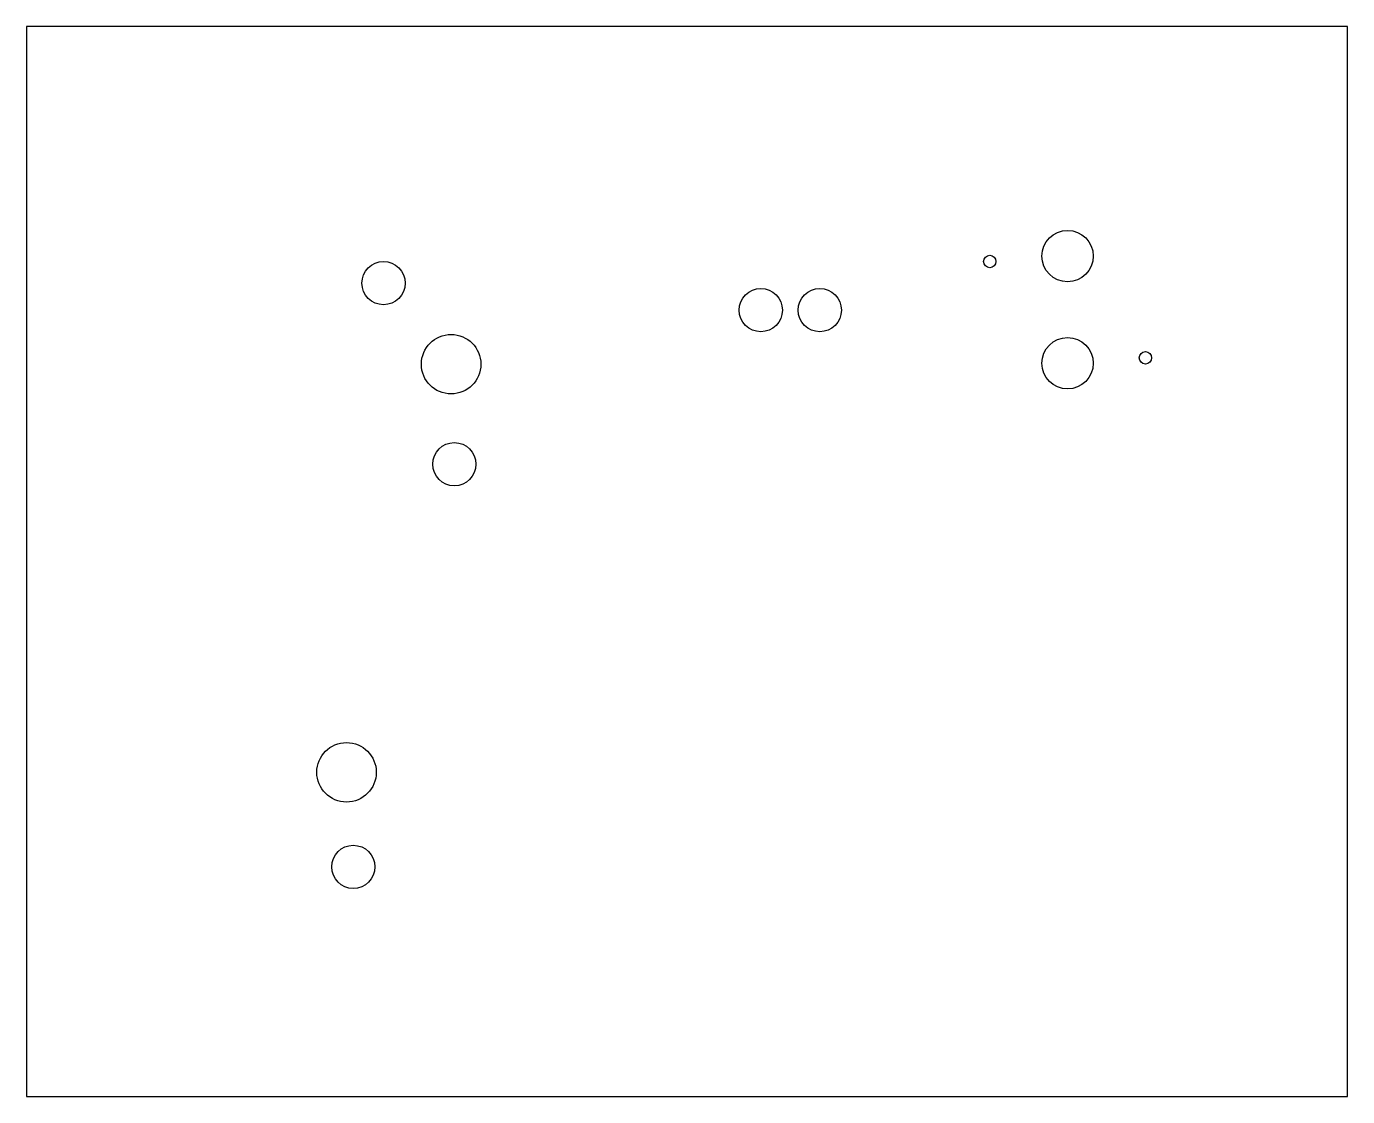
# Model space of a CAD drawing. Header units: millimetres. Extents: x -489 to 0, y 0 to 396.
import ezdxf

# ---------------------------------------------------------------- set-up
doc = ezdxf.new("R2010")
doc.units = ezdxf.units.MM

msp = doc.modelspace()

# ---------------------------------------------------------------- linework, layer by layer
msp.add_lwpolyline([(0, 0), (0, 396), (-489, 396), (-489, 0)], close=True)
for centre, radius in [((-103.63, 311.01), 9.5), ((-356.81, 301.01), 8), ((-132.43, 309.01), 2.3), ((-217.2, 291.01), 8), ((-195.36, 291.01), 8), ((-331.81, 271.01), 11), ((-103.63, 271.36), 9.5), ((-74.83, 273.36), 2.3), ((-330.62, 234.01), 8), ((-370.51, 119.99), 11), ((-368.01, 84.99), 8)]:
    msp.add_circle(centre, radius)

doc.saveas('drawing.dxf')
